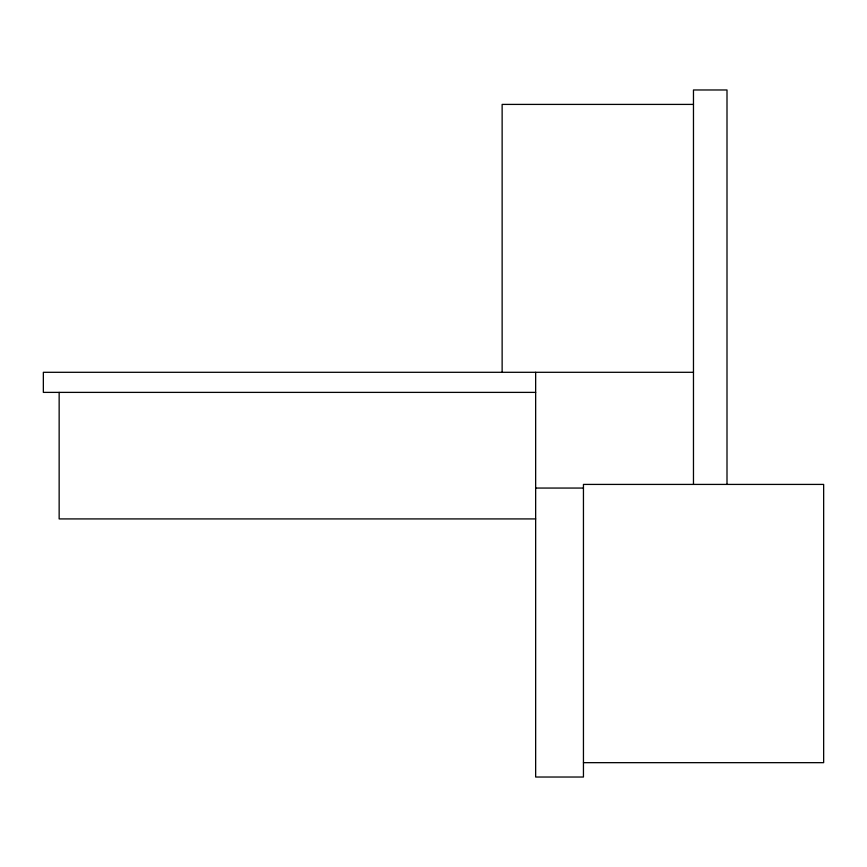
<?xml version="1.0" encoding="UTF-8"?>
<svg xmlns="http://www.w3.org/2000/svg" width="867" height="867" viewBox="0 0 867 867"><rect width="100%" height="100%" fill="white"/><g stroke="black" fill="none" stroke-linecap="round" stroke-linejoin="round"><path stroke-width="1.3" d="M693.47 104.408L502.134 104.408L502.134 372.301M693.47 372.301L43.35 372.301L43.35 392.383L535.654 392.383M535.654 488.056L583.448 488.056M535.654 518.921L59.151 518.921L59.151 392.383M583.448 762.667L823.65 762.667L823.65 484.415L583.448 484.415L583.448 777.027L535.654 777.027L535.654 372.301M727.001 484.415L727.001 89.973L693.47 89.973L693.47 484.415"/></g></svg>
